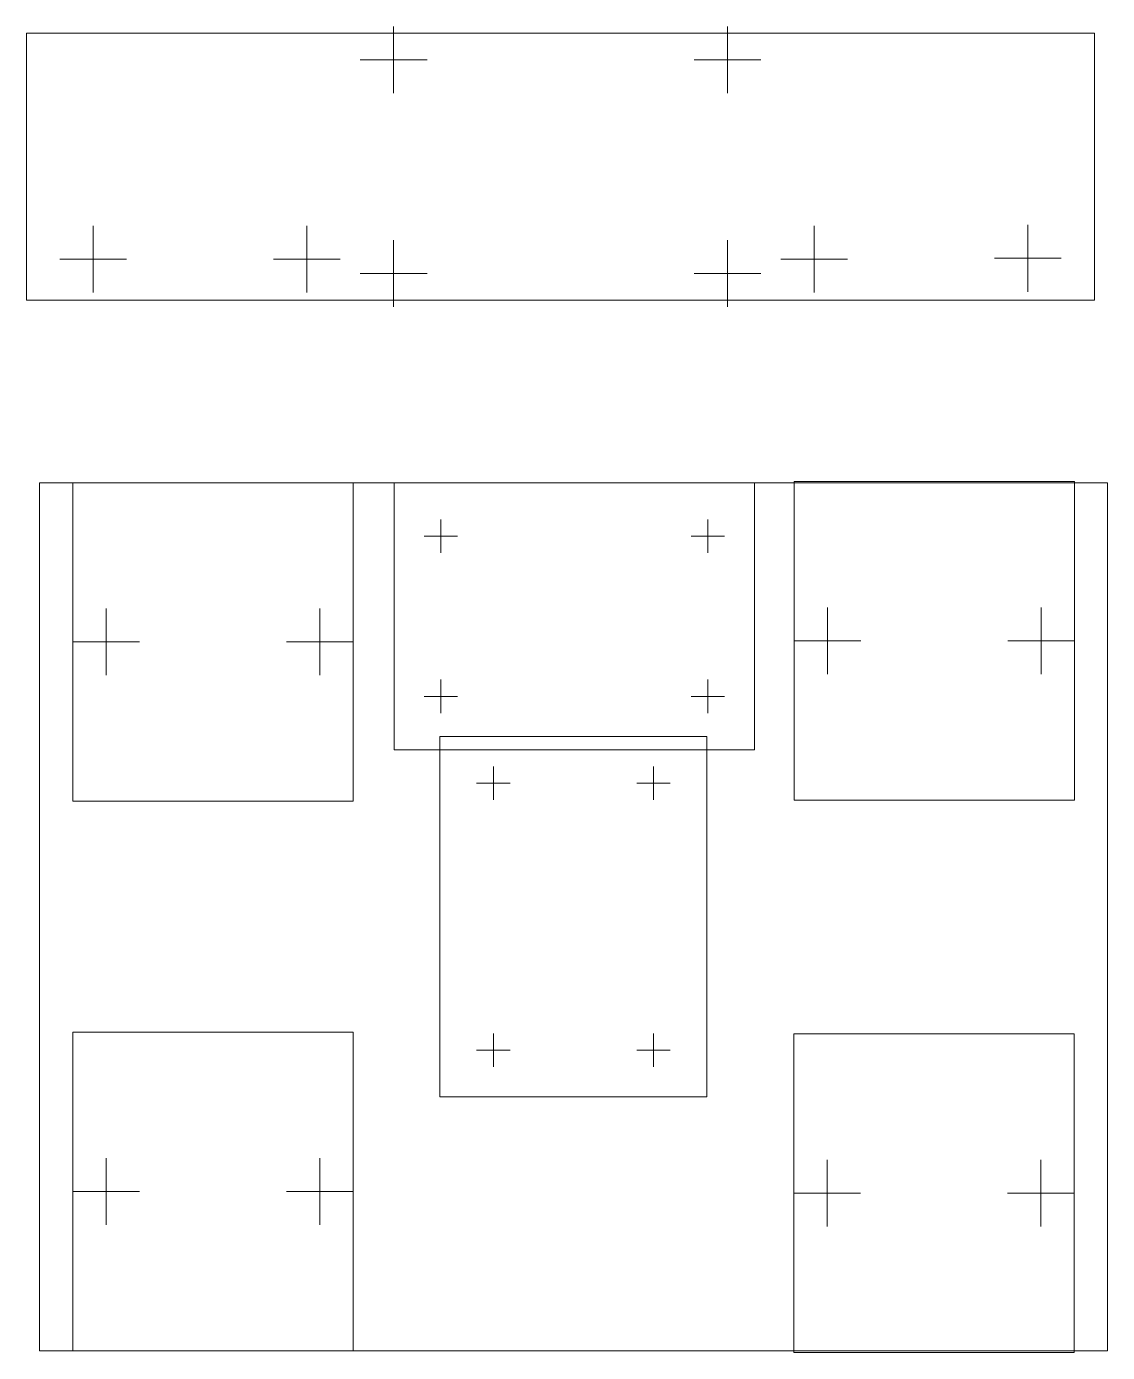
# Model space of a CAD drawing. Header units: millimetres. Extents: x -83 to 79, y -67 to 131.
import ezdxf

# ---------------------------------------------------------------- set-up
doc = ezdxf.new("R2010")
doc.units = ezdxf.units.MM
doc.header["$MEASUREMENT"] = 0
doc.layers.add('Layer 1', color=7, linetype='Continuous')

msp = doc.modelspace()

# ---------------------------------------------------------------- linework, layer by layer
at = {"layer": 'Layer 1', "color": 250, "lineweight": 20}
for points in [[(-27.8575, 121.377), (-27.8575, 121.377), (-27.8575, 131.377), (-27.8575, 131.377)], [(22.1425, 121.377), (22.1425, 121.377), (22.1425, 131.377), (22.1425, 131.377)], [(-32.8575, 126.377), (-32.8575, 126.377), (-22.8575, 126.377), (-22.8575, 126.377)], [(17.1425, 126.377), (17.1425, 126.377), (27.1425, 126.377), (27.1425, 126.377)], [(-72.8575, 91.5269), (-72.8575, 91.5269), (-72.8575, 101.5269), (-72.8575, 101.5269)], [(-40.8575, 91.5269), (-40.8575, 91.5269), (-40.8575, 101.5269), (-40.8575, 101.5269)], [(35.1425, 91.5269), (35.1425, 91.5269), (35.1425, 101.5269), (35.1425, 101.5269)], [(67.1425, 91.6631), (67.1425, 91.6631), (67.1425, 101.6631), (67.1425, 101.6631)], [(-27.8575, 89.377), (-27.8575, 89.377), (-27.8575, 99.377), (-27.8575, 99.377)], [(22.1425, 89.377), (22.1425, 89.377), (22.1425, 99.377), (22.1425, 99.377)], [(-77.8575, 96.5269), (-77.8575, 96.5269), (-67.8575, 96.5269), (-67.8575, 96.5269)], [(-45.8575, 96.5269), (-45.8575, 96.5269), (-35.8575, 96.5269), (-35.8575, 96.5269)], [(30.1425, 96.5269), (30.1425, 96.5269), (40.1425, 96.5269), (40.1425, 96.5269)], [(62.1425, 96.6631), (62.1425, 96.6631), (72.1425, 96.6631), (72.1425, 96.6631)], [(-32.8575, 94.377), (-32.8575, 94.377), (-22.8575, 94.377), (-22.8575, 94.377)], [(17.1425, 94.377), (17.1425, 94.377), (27.1425, 94.377), (27.1425, 94.377)], [(-20.7786, 57.563), (-20.7786, 57.563), (-20.7786, 52.563), (-20.7786, 52.563)], [(19.2214, 57.563), (19.2214, 57.563), (19.2214, 52.563), (19.2214, 52.563)], [(-18.2786, 55.063), (-18.2786, 55.063), (-23.2786, 55.063), (-23.2786, 55.063)], [(21.7214, 55.063), (21.7214, 55.063), (16.7214, 55.063), (16.7214, 55.063)], [(-70.9241, 34.213), (-70.9241, 34.213), (-70.9241, 44.213), (-70.9241, 44.213)], [(-38.9241, 34.213), (-38.9241, 34.213), (-38.9241, 44.213), (-38.9241, 44.213)], [(37.142, 34.3835), (37.142, 34.3835), (37.142, 44.3835), (37.142, 44.3835)], [(69.142, 34.3835), (69.142, 34.3835), (69.142, 44.3835), (69.142, 44.3835)], [(-65.9241, 39.213), (-65.9241, 39.213), (-75.9241, 39.213), (-75.9241, 39.213)], [(-33.9241, 39.213), (-33.9241, 39.213), (-43.9241, 39.213), (-43.9241, 39.213)], [(42.142, 39.3835), (42.142, 39.3835), (32.142, 39.3835), (32.142, 39.3835)], [(74.142, 39.3835), (74.142, 39.3835), (64.142, 39.3835), (64.142, 39.3835)], [(-20.7786, 33.563), (-20.7786, 33.563), (-20.7786, 28.563), (-20.7786, 28.563)], [(19.2214, 33.563), (19.2214, 33.563), (19.2214, 28.563), (19.2214, 28.563)], [(-18.2786, 31.063), (-18.2786, 31.063), (-23.2786, 31.063), (-23.2786, 31.063)], [(21.7214, 31.063), (21.7214, 31.063), (16.7214, 31.063), (16.7214, 31.063)], [(-12.9241, 20.5749), (-12.9241, 20.5749), (-12.9241, 15.5749), (-12.9241, 15.5749)], [(11.0759, 20.5749), (11.0759, 20.5749), (11.0759, 15.5749), (11.0759, 15.5749)], [(-15.4241, 18.0749), (-15.4241, 18.0749), (-10.4241, 18.0749), (-10.4241, 18.0749)], [(8.5759, 18.0749), (8.5759, 18.0749), (13.5759, 18.0749), (13.5759, 18.0749)], [(-12.9241, -19.4251), (-12.9241, -19.4251), (-12.9241, -24.4251), (-12.9241, -24.4251)], [(11.0759, -19.4251), (11.0759, -19.4251), (11.0759, -24.4251), (11.0759, -24.4251)], [(-15.4241, -21.9251), (-15.4241, -21.9251), (-10.4241, -21.9251), (-10.4241, -21.9251)], [(8.5759, -21.9251), (8.5759, -21.9251), (13.5759, -21.9251), (13.5759, -21.9251)], [(-70.9241, -48.0869), (-70.9241, -48.0869), (-70.9241, -38.0869), (-70.9241, -38.0869)], [(-38.9241, -48.0869), (-38.9241, -48.0869), (-38.9241, -38.0869), (-38.9241, -38.0869)], [(37.0759, -48.3508), (37.0759, -48.3508), (37.0759, -38.3508), (37.0759, -38.3508)], [(69.0759, -48.3508), (69.0759, -48.3508), (69.0759, -38.3508), (69.0759, -38.3508)], [(-65.9241, -43.0869), (-65.9241, -43.0869), (-75.9241, -43.0869), (-75.9241, -43.0869)], [(-33.9241, -43.0869), (-33.9241, -43.0869), (-43.9241, -43.0869), (-43.9241, -43.0869)], [(42.0759, -43.3508), (42.0759, -43.3508), (32.0759, -43.3508), (32.0759, -43.3508)], [(74.0759, -43.3508), (74.0759, -43.3508), (64.0759, -43.3508), (64.0759, -43.3508)]]:
    msp.add_open_spline(points, degree=3, dxfattribs=at)
for points in [[(-82.8575, 130.377), (-82.8575, 130.377), (77.1425, 130.377), (77.1425, 130.377), (77.1425, 130.377), (77.1425, 130.377), (77.1425, 90.377), (77.1425, 90.377), (77.1425, 90.377), (77.1425, 90.377), (-82.8575, 90.377), (-82.8575, 90.377), (-82.8575, 90.377), (-82.8575, 90.377), (-82.8575, 130.377), (-82.8575, 130.377)], [(-80.9241, 63.063), (-80.9241, 63.063), (-80.9241, -66.9369), (-80.9241, -66.9369), (-80.9241, -66.9369), (-80.9241, -66.9369), (79.0759, -66.9369), (79.0759, -66.9369), (79.0759, -66.9369), (79.0759, -66.9369), (79.0759, 63.063), (79.0759, 63.063), (79.0759, 63.063), (79.0759, 63.063), (-80.9241, 63.063), (-80.9241, 63.063)], [(-75.9241, 15.363), (-75.9241, 15.363), (-75.9241, 63.063), (-75.9241, 63.063), (-75.9241, 63.063), (-75.9241, 63.063), (-33.9241, 63.063), (-33.9241, 63.063), (-33.9241, 63.063), (-33.9241, 63.063), (-33.9241, 15.363), (-33.9241, 15.363), (-33.9241, 15.363), (-33.9241, 15.363), (-75.9241, 15.363), (-75.9241, 15.363)], [(26.2096, 23.063), (26.2096, 23.063), (-27.7904, 23.063), (-27.7904, 23.063), (-27.7904, 23.063), (-27.7904, 23.063), (-27.7904, 63.063), (-27.7904, 63.063), (-27.7904, 63.063), (-27.7904, 63.063), (26.2096, 63.063), (26.2096, 63.063), (26.2096, 63.063), (26.2096, 63.063), (26.2096, 23.063), (26.2096, 23.063)], [(-27.7904, 23.063), (-27.7904, 23.063), (-27.7904, 63.063), (-27.7904, 63.063), (-27.7904, 63.063), (-27.7904, 63.063), (26.2096, 63.063), (26.2096, 63.063), (26.2096, 63.063), (26.2096, 63.063), (26.2096, 23.063), (26.2096, 23.063), (26.2096, 23.063), (26.2096, 23.063), (-27.7904, 23.063), (-27.7904, 23.063)], [(32.142, 15.5335), (32.142, 15.5335), (32.142, 63.2335), (32.142, 63.2335), (32.142, 63.2335), (32.142, 63.2335), (74.142, 63.2335), (74.142, 63.2335), (74.142, 63.2335), (74.142, 63.2335), (74.142, 15.5335), (74.142, 15.5335), (74.142, 15.5335), (74.142, 15.5335), (32.142, 15.5335), (32.142, 15.5335)], [(19.0759, 25.0631), (19.0759, 25.0631), (19.0759, -28.9369), (19.0759, -28.9369), (19.0759, -28.9369), (19.0759, -28.9369), (-20.9241, -28.9369), (-20.9241, -28.9369), (-20.9241, -28.9369), (-20.9241, -28.9369), (-20.9241, 25.0631), (-20.9241, 25.0631), (-20.9241, 25.0631), (-20.9241, 25.0631), (19.0759, 25.0631), (19.0759, 25.0631)], [(19.0759, -28.9369), (19.0759, -28.9369), (-20.9241, -28.9369), (-20.9241, -28.9369), (-20.9241, -28.9369), (-20.9241, -28.9369), (-20.9241, 25.0631), (-20.9241, 25.0631), (-20.9241, 25.0631), (-20.9241, 25.0631), (19.0759, 25.0631), (19.0759, 25.0631), (19.0759, 25.0631), (19.0759, 25.0631), (19.0759, -28.9369), (19.0759, -28.9369)], [(-75.9241, -66.9369), (-75.9241, -66.9369), (-75.9241, -19.2369), (-75.9241, -19.2369), (-75.9241, -19.2369), (-75.9241, -19.2369), (-33.9241, -19.2369), (-33.9241, -19.2369), (-33.9241, -19.2369), (-33.9241, -19.2369), (-33.9241, -66.9369), (-33.9241, -66.9369), (-33.9241, -66.9369), (-33.9241, -66.9369), (-75.9241, -66.9369), (-75.9241, -66.9369)], [(32.0759, -67.2008), (32.0759, -67.2008), (32.0759, -19.5008), (32.0759, -19.5008), (32.0759, -19.5008), (32.0759, -19.5008), (74.0759, -19.5008), (74.0759, -19.5008), (74.0759, -19.5008), (74.0759, -19.5008), (74.0759, -67.2008), (74.0759, -67.2008), (74.0759, -67.2008), (74.0759, -67.2008), (32.0759, -67.2008), (32.0759, -67.2008)]]:
    msp.add_open_spline(points, degree=3, knots=[0, 0, 0, 0, 0.2, 0.2, 0.2, 0.2, 0.4, 0.4, 0.4, 0.4, 0.6, 0.6, 0.6, 0.6, 1, 1, 1, 1], dxfattribs=at)

doc.saveas('drawing.dxf')
